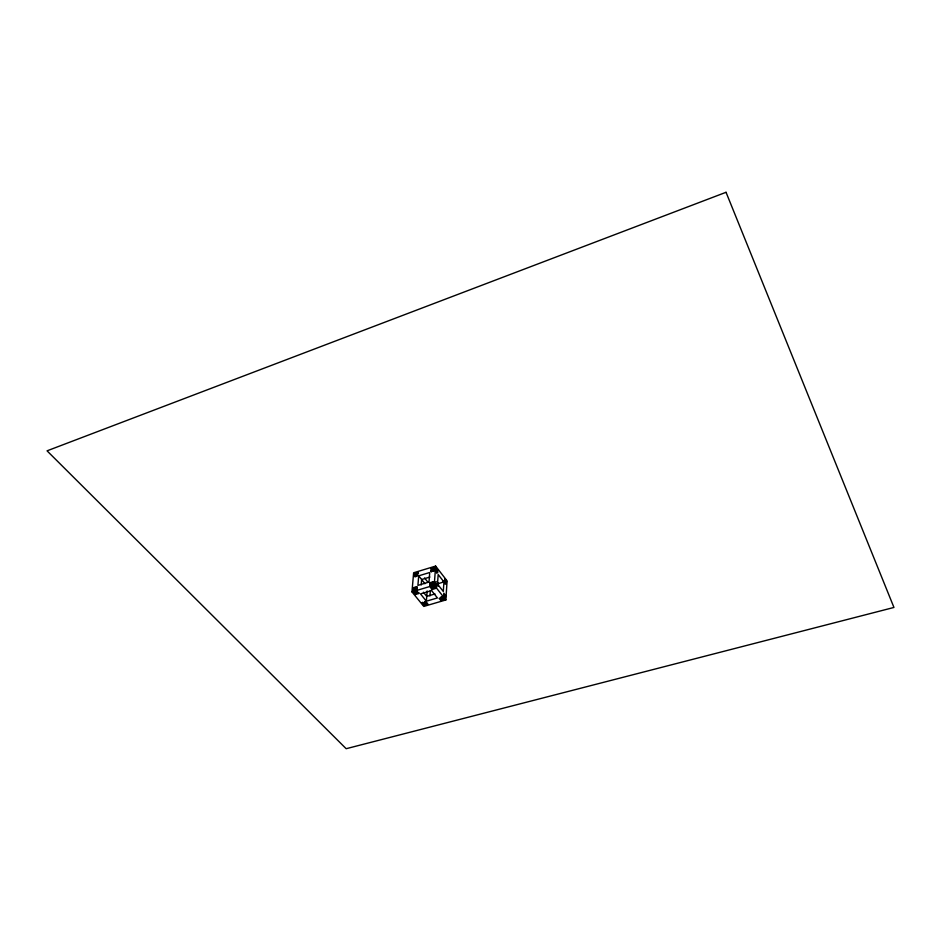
<?xml version="1.0" encoding="UTF-8"?>
<svg xmlns="http://www.w3.org/2000/svg" width="941" height="941" viewBox="0 0 941 941"><rect width="100%" height="100%" fill="white"/><g stroke="black" fill="none" stroke-linecap="round" stroke-linejoin="round"><path stroke-width="1.41" d="M445.54 595.359L445.352 598.253L443.623 596.065L443.811 593.171L445.54 595.359L442.223 596.347M446.457 581.079L446.281 583.914L444.564 581.714L444.752 578.88L446.457 581.079L443.176 582.067M445.869 599.946L447.081 580.868L435.624 566.082L413.64 572.763L411.958 591.865L423.803 606.427L445.869 599.946L434.236 585.208L435.624 566.082M444.176 599.546L444.434 595.688L444.999 596.418L439.106 598.347L440.847 600.523L444.176 599.546L442.446 597.359M445.175 584.243L445.422 580.468L443.235 581.115M441.106 596.665L440.847 600.523M441.682 597.394L441.494 600.287L440.917 599.558L444.246 598.582L442.517 596.394L443.623 596.065M436.859 584.326L436.648 587.219L434.895 584.984L435.095 582.091L430.637 583.42L430.049 582.679L433.389 581.679L435.742 584.655L436.859 584.326L435.095 582.091M436.13 567.776L437.871 570.011L437.671 572.846L435.93 570.611L436.13 567.776L431.707 569.117M438.235 586.302L438.424 583.573L436.777 581.467M432.472 584.537L432.637 582.291M433.695 586.29L430.343 587.29L432.107 589.513L435.46 588.513L433.766 585.314L435.53 587.549L432.178 588.548L430.413 586.325L430.637 583.42L434.448 588.243M436.565 573.187L436.836 569.399L430.919 571.211L431.496 571.952L431.79 568.164M432.39 585.655L432.107 589.513M433.389 581.679L433.178 584.573L429.825 585.573L430.049 582.679M434.236 570.199L434.448 567.364L431.131 568.364L430.919 571.211M429.955 595.924L430.366 590.477M427.167 590.936L426.367 601.193L437.424 597.935L431.578 590.583L420.474 593.889L426.367 601.193M424.309 605.381L424.614 601.534L425.191 602.252L424.967 605.145L422.627 602.252L424.309 605.381L427.602 604.416L425.92 601.287M415.452 594.477L413.746 591.301L415.452 594.477L418.769 593.489L418.851 592.524L414.44 593.842M421.203 584.984L421.65 579.527L429.896 577.045M416.475 589.572L416.722 586.678L413.405 587.666L413.146 590.56L416.475 589.572L417.075 590.313L416.722 586.678M417.933 572.375L417.686 575.222L414.405 576.21L414.652 573.375L417.933 572.375L418.522 573.116L414.146 574.445L415.91 576.657M418.71 575.833L417.91 585.384L429.002 582.056L429.731 572.493L418.71 575.833L424.979 583.714M414.993 576.951L415.322 573.175L417.086 575.386L417.004 576.327L414.652 573.375M416.075 587.255L415.781 590.619L413.405 587.666M434.824 570.952L435.93 570.611M437.871 570.011L436.765 570.34L434.448 567.364M412.899 588.737L417.31 587.419M438.424 583.573L444.564 581.714M411.958 591.865L434.895 584.984M413.664 592.265L416.981 591.277L418.769 593.489M435.001 593.936L426.744 596.382L423.391 592.207M422.556 603.216L425.85 602.252L427.602 604.416M427.685 603.452L423.285 604.745L421.533 602.581M416.475 591.477L417.863 593.183M424.52 577.939L427.837 582.126M431.131 568.364L433.46 571.352M445.364 581.409L445.928 582.138M443.929 581.926L443.305 591.477L437.506 584.102L438.177 574.539L443.929 581.926M726.04 192.293L47.05 450.833L346.17 748.707L893.95 607.451L726.04 192.293"/></g></svg>
